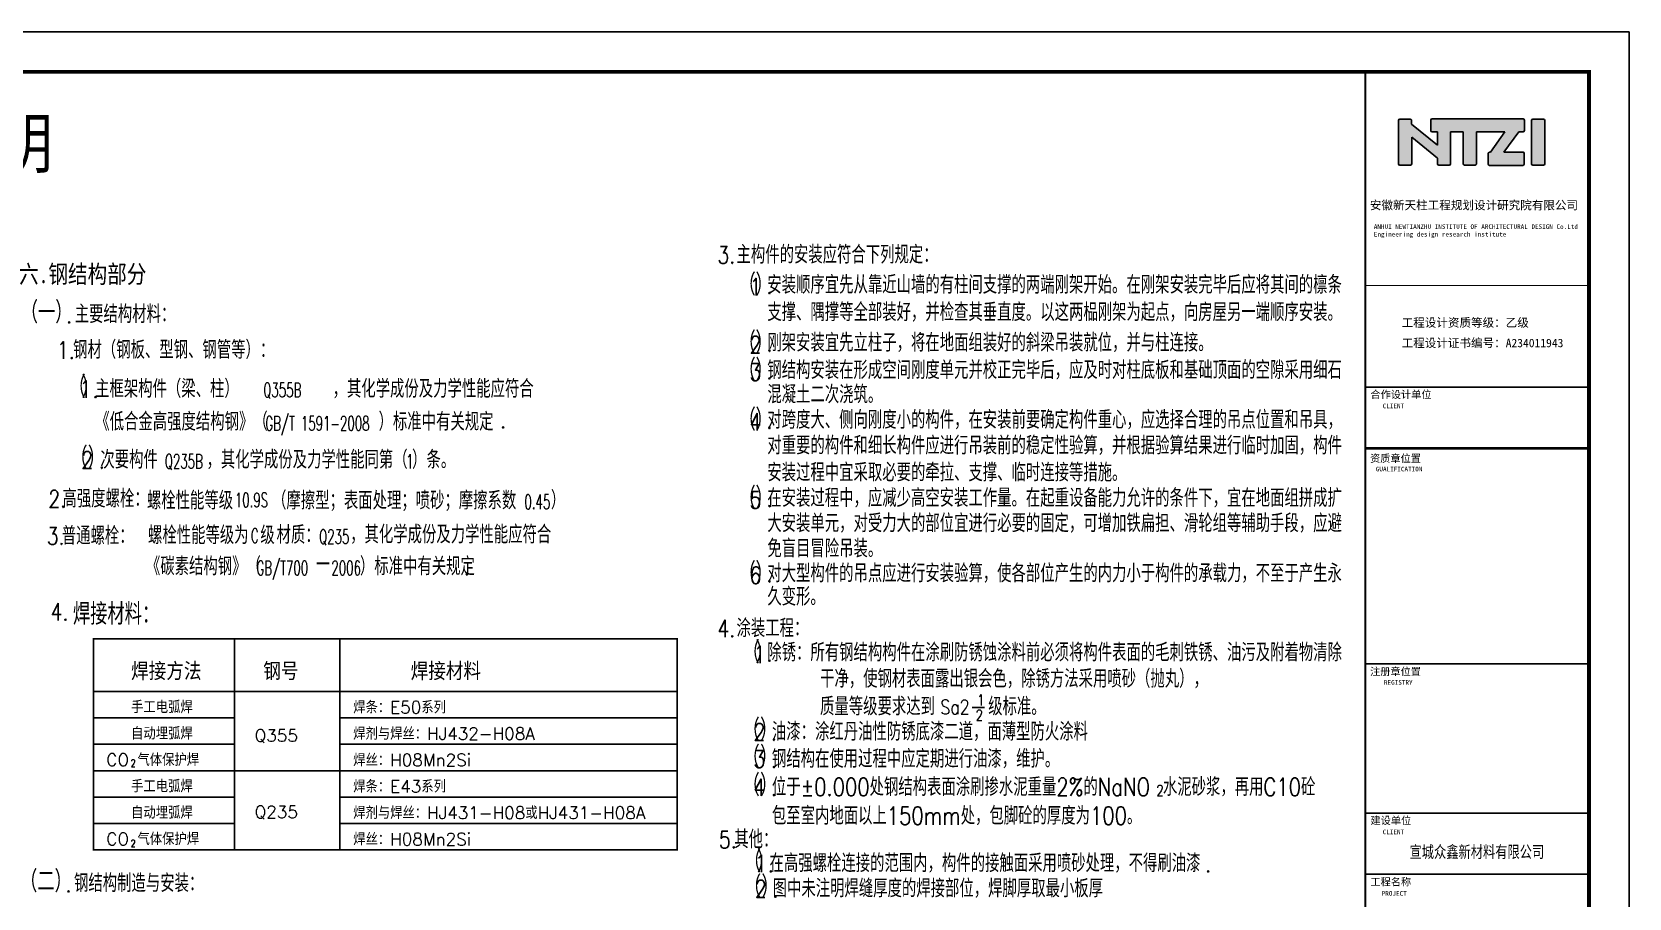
# Model space of a CAD drawing. Extents: x 40002367 to 40460080, y 192184 to 372766.
# Drawn here: x 40420052 to 40460080, y 351055 to 372766 of the extents above; entities that cross this region are included whole.
import ezdxf
from ezdxf.enums import TextEntityAlignment as Align

# ---------------------------------------------------------------- set-up
doc = ezdxf.new("R2010")
doc.units = 0
doc.header["$LTSCALE"] = 1000
doc.header["$MEASUREMENT"] = 0
doc.layers.get('0').update_dxf_attribs({"linetype": 'CONTINUOUS'})
for name, color, linetype in [('PUB_TAB', 7, 'CONTINUOUS'), ('PUB_TEXT', 7, 'CONTINUOUS'), ('PUB_TITLE', 4, 'CONTINUOUS')]:
    doc.layers.add(name, color=color, linetype=linetype)
doc.styles.add('_HZTXT', font='txt.shx', dxfattribs={"width": 0.8, "bigfont": 'hztxt.shx'})
doc.styles.add('_SIMPLEX', font='SIMPLEX', dxfattribs={"width": 0.8})
doc.styles.add('_TXT', font='SIMPLEX.shx', dxfattribs={"width": 0.6})
doc.styles.add('DIM_FONT', font='SIMPLEX.shx', dxfattribs={"width": 0.8})
doc.styles.add('STYLE-黑体', font='simhei.ttf')
doc.styles.add('TQ', font='')
doc.styles.add('中文', font='', dxfattribs={"width": 0.8, "height": 1000})
doc.styles.add('中西', font='romans.shx', dxfattribs={"width": 0.8, "height": 350, "bigfont": 'hztxt.shx'})
doc.styles.get('TQ').set_extended_font_data('SimSun')
doc.styles.get('中文').set_extended_font_data('SimSun')

# ---------------------------------------------------------------- blocks, each defined once
blk = doc.blocks.new('tk0')
h = blk.add_hatch(color=256)
h.paths.add_polyline_path([(32852392, -1204546), (32853685, -1205603), (32853685, -1205878, 0.414214), (32853749, -1205942), (32854275, -1205942, 0.414214), (32854339, -1205878), (32854339, -1204280), (32854967, -1204280), (32854967, -1205875, 0.414214), (32855031, -1205939), (32855571, -1205939, 0.414214), (32855635, -1205875), (32855635, -1204280), (32857060, -1204280), (32856336, -1205302), (32856292, -1205302, 0.414214), (32856228, -1205366), (32856228, -1205892, 0.414214), (32856292, -1205956), (32857972, -1205956, 0.414214), (32858036, -1205892), (32858036, -1205362, 0.414214), (32857972, -1205298), (32857012, -1205298), (32857761, -1204270), (32857974, -1204270, 0.414214), (32858038, -1204206), (32858038, -1203685, 0.414214), (32857974, -1203621), (32853417, -1203621, 0.414214), (32853353, -1203685), (32853353, -1204218, 0.414214), (32853417, -1204282), (32853679, -1204282), (32853679, -1204939), (32852388, -1203885), (32852389, -1203708, 0.41489), (32852325, -1203644), (32851789, -1203644, 0.414214), (32851725, -1203708), (32851725, -1205882, 0.414214), (32851789, -1205946), (32852328, -1205946, 0.414214), (32852392, -1205882)])
h.paths.add_polyline_path([(32858400, -1205878, 0.414214), (32858464, -1205942), (32858999, -1205942, 0.414214), (32859063, -1205878), (32859063, -1203710, 0.414214), (32858999, -1203646), (32858464, -1203646, 0.414214), (32858400, -1203710)])
for p, q in [((32851725, -1205882), (32851725, -1203708)), ((32851789, -1203644), (32852325, -1203644)), ((32852389, -1203708), (32852388, -1203885)), ((32852388, -1203885), (32853679, -1204939)), ((32853353, -1204218), (32853353, -1203685)), ((32853417, -1203621), (32857974, -1203621)), ((32858038, -1203685), (32858038, -1204206)), ((32858400, -1205878), (32858400, -1203710)), ((32858464, -1203646), (32858999, -1203646)), ((32859063, -1203710), (32859063, -1205878)), ((32853685, -1205603), (32852392, -1204546)), ((32852392, -1204546), (32852392, -1205882)), ((32853679, -1204282), (32853417, -1204282)), ((32853679, -1204939), (32853679, -1204282)), ((32854967, -1204280), (32854339, -1204280)), ((32854339, -1204280), (32854339, -1205878)), ((32854967, -1205875), (32854967, -1204280)), ((32857060, -1204280), (32855635, -1204280)), ((32855635, -1204280), (32855635, -1205875)), ((32856336, -1205302), (32857060, -1204280)), ((32857761, -1204270), (32857012, -1205298)), ((32857974, -1204270), (32857761, -1204270)), ((32853685, -1205878), (32853685, -1205603)), ((32856228, -1205892), (32856228, -1205366)), ((32856292, -1205302), (32856336, -1205302)), ((32857012, -1205298), (32857972, -1205298)), ((32858036, -1205362), (32858036, -1205892)), ((32852328, -1205946), (32851789, -1205946)), ((32854275, -1205942), (32853749, -1205942)), ((32855571, -1205939), (32855031, -1205939)), ((32857972, -1205956), (32856292, -1205956)), ((32858999, -1205942), (32858464, -1205942))]:
    blk.add_line(p, q)
for centre, start, end in [((32851789, -1203708), 90, 180), ((32852325, -1203708), 359.86763, 90), ((32853417, -1203685), 90, 180), ((32857974, -1203685), 0, 90), ((32858464, -1203710), 90, 180), ((32858999, -1203710), 0, 90), ((32853417, -1204218), 180, 270), ((32857974, -1204206), 270, 0), ((32856292, -1205366), 90, 180), ((32857972, -1205362), 0, 90), ((32851789, -1205882), 180, 270), ((32852328, -1205882), 270, 0), ((32853749, -1205878), 180, 270), ((32854275, -1205878), 270, 0), ((32855031, -1205875), 180, 270), ((32855571, -1205875), 270, 0), ((32856292, -1205892), 180, 270), ((32857972, -1205892), 270, 0), ((32858464, -1205878), 180, 270), ((32858999, -1205878), 270, 0)]:
    blk.add_arc(centre, 64, start, end)
at = {"layer": 'PUB_TEXT'}
for q in [(32859815, -1201267), (32861287, -1202326)]:
    blk.add_line((32861287, -1201267), q, dxfattribs=at)
at = {"layer": 'PUB_TITLE'}
blk.add_line((32861287, -1201267), (32850067, -1201267), dxfattribs=at)
at = {"layer": 'PUB_TITLE', "lineweight": 40}
blk.add_line((32850062, -1220138), (32861282, -1220138), dxfattribs=at)
for points, const_width in [([(32850067, -1201267), (32850067, -1281267)], 85), ([(32850067, -1211977), (32861287, -1211977)], 51), ([(32850067, -1217077), (32861287, -1217077)], 85), ([(32850067, -1220137), (32861287, -1220137)], 85), ([(32850067, -1230953), (32861287, -1230953)], 85), ([(32850067, -1238433), (32861287, -1238433)], 85), ([(32850067, -1241493), (32861287, -1241493)], 85)]:
    blk.add_lwpolyline(points, dxfattribs=dict(at, const_width=const_width))
at = {"layer": 'PUB_TEXT', "char_height": 425, "attachment_point": 1, "style": 'TQ'}
for s, insert in [('安徽新天柱工程规划设计研究院有限公司 ', (32850295, -1207742)), ('工程设计资质等级：乙级 ', (32851887, -1213629)), ('工程设计证书编号：A234011943 ', (32851887, -1214649))]:
    blk.add_mtext(s, dxfattribs=dict(at, insert=insert))
at = {"layer": 'PUB_TEXT', "attachment_point": 1, "style": 'TQ'}
for s, insert, char_height, width in [('ANHUI NEWTIANZHU INSTITUTE OF ARCHITECTURAL DESIGN Co.Ltd\\PEngineering design research institute', (32850492, -1208912), 229.5, 10514.71), ('合作设计单位', (32850326, -1217257), 374, 3498.52), ('CLIENT', (32850938, -1217903), 229.5, 4799.1), ('资质章位置', (32850304, -1220460), 374, 4250), ('GUALIFICATION', (32850593, -1221066), 229.5, 5361.8), ('注册章位置', (32850304, -1231147), 374, 3060), ('REGISTRY', (32851001, -1231763), 229.5, 4799.1), ('建设单位', (32850326, -1238613), 374, 2223.6), ('CLIENT', (32850938, -1239259), 229.5, 4799.1), ('工程名称', (32850323, -1241690), 374, 2223.6), ('PROJECT', (32850887, -1242340), 229.5, 4799.1)]:
    blk.add_mtext(s, dxfattribs=dict(at, insert=insert, char_height=char_height, width=width))

msp = doc.modelspace()

# ---------------------------------------------------------------- linework, layer by layer
for p, q in [((40425124.3, 357554.3, 0), (40425124.3, 352262.3, 0)), ((40427770.3, 357554.3, 0), (40427770.3, 352262.3, 0)), ((40421596.3, 356231.3, 0), (40436219.8, 356231.3, 0)), ((40421596.3, 355569.8, 0), (40425124.3, 355569.8, 0)), ((40427770.3, 355569.8, 0), (40436219.8, 355569.8, 0)), ((40443619.6, 355835.6, 0), (40443922.6, 355835.6, 0)), ((40421596.3, 354908.3, 0), (40425124.3, 354908.3, 0)), ((40427770.3, 354908.3, 0), (40436219.8, 354908.3, 0)), ((40421596.3, 354246.8, 0), (40436219.8, 354246.8, 0)), ((40421596.3, 353585.3, 0), (40425124.3, 353585.3, 0)), ((40427770.3, 353585.3, 0), (40436219.8, 353585.3, 0)), ((40421596.3, 352923.8, 0), (40425124.3, 352923.8, 0)), ((40427770.3, 352923.8, 0), (40436219.8, 352923.8, 0))]:
    msp.add_line(p, q)
at = {"const_width": 44.1, "elevation": 0}
msp.add_lwpolyline([(40421596.3, 352262.3), (40436219.8, 352262.3), (40436219.8, 357554.3), (40421596.3, 357554.3)], close=True, dxfattribs=at)
at = {"layer": 'PUB_TITLE'}
msp.add_lwpolyline([(40385779.9, 330765.6), (40460079.9, 330765.6), (40460079.9, 372765.6), (40385779.9, 372765.6)], close=True, dxfattribs=at)
at = {"layer": 'PUB_TITLE', "const_width": 100}
msp.add_lwpolyline([(40388279.9, 331765.6), (40459079.9, 331765.6), (40459079.9, 371765.6), (40388279.9, 371765.6)], close=True, dxfattribs=at)

# ---------------------------------------------------------------- block references
at = {"xscale": 0.5, "yscale": 0.5, "zscale": 0.5}
msp.add_blockref('tk0', (24028436.5, 972399.3), dxfattribs=at)

# ---------------------------------------------------------------- texts
for s, height, style, width, p in [('结   构  设  计  说  明', 1215, '中文', 0.8, (40405338.4, 369362.1)), ('3.', 432, '_TXT', 0.8, (40437233.8, 366959.1, 0)), ('主构件的安装应符合下列规定：', 450, '_HZTXT', 0.8, (40437710.2, 366959.1, 0)), ('六.钢结构部分', 450, '中文', 0.8, (40419728.3, 366470.5, 0)), ('（', 540, '_HZTXT', 0.8, (40437760.1, 366160.5, 0)), ('）', 540, '_HZTXT', 0.8, (40438186.2, 366160.5, 0)), ('安装顺序宜先从靠近山墙的有柱间支撑的两端刚架开始。在刚架安装完毕后应将其间的檩条', 450, '_HZTXT', 0.8, (40438482.6, 366203.9, 0)), ('1', 432, '_TXT', 0.8, (40438037.5, 366160.5, 0)), ('（一）', 540, '_HZTXT', 0.8, (40419771.9, 365468.1, 0)), ('主要结构材料：', 450, '_HZTXT', 0.8, (40421124.5, 365468.1, 0)), ('支撑、隅撑等全部装好，并检查其垂直度。以这两榀刚架为起点，向房屋另一端顺序安装。', 450, '_HZTXT', 0.8, (40438482.6, 365516.4, 0)), ('.', 432, '_TXT', 0.8, (40438460.3, 366203.9, 0)), ('.', 432, '_TXT', 0.8, (40420910, 365468.1, 0)), ('钢材（钢板、型钢、钢管等）：', 450, '_HZTXT', 0.8, (40421084.2, 364573.3, 0)), ('（', 540, '_HZTXT', 0.8, (40437760.1, 364709.5, 0)), ('2', 432, '_TXT', 0.8, (40438037.5, 364709.5, 0)), ('）', 540, '_HZTXT', 0.8, (40438186.2, 364709.5, 0)), ('刚架安装宜先立柱子，将在地面组装好的斜梁吊装就位，并与柱连接。', 450, '_HZTXT', 0.8, (40438482.6, 364752.9, 0)), ('1.', 432, '_TXT', 0.8, (40420677.5, 364573.3, 0)), ('.', 432, '_TXT', 0.8, (40438460.3, 364752.9, 0)), ('（', 540, '_HZTXT', 0.8, (40437760.1, 364022.3, 0)), ('3', 432, '_TXT', 0.8, (40438037.5, 364022.3, 0)), ('）', 540, '_HZTXT', 0.8, (40438186.2, 364022.3, 0)), ('钢结构安装在形成空间刚度单元并校正完毕后，应及时对柱底板和基础顶面的空隙采用细石', 450, '_HZTXT', 0.8, (40438482.6, 364065.7, 0)), ('（', 540, '_HZTXT', 0.8, (40420967.9, 363596.2, 0)), ('）', 540, '_HZTXT', 0.8, (40421294.5, 363596.2, 0)), ('1', 432, '_TXT', 0.8, (40421245.4, 363596.2, 0)), ('主框架构件（梁、柱）', 450, '_HZTXT', 0.8, (40421634.5, 363596.2, 0)), ('%%u      %%u', 432, '_TXT', 0.8, (40425616.2, 363596.2, 0)), ('Q355B', 360, '_SIMPLEX', 0.6, (40425849, 363612.1, 0)), ('，其化学成份及力学性能应符合', 450, '_HZTXT', 0.8, (40427586.8, 363596.2, 0)), ('混凝土二次浇筑。', 450, '_HZTXT', 0.8, (40438482.6, 363454.8, 0)), ('.', 432, '_TXT', 0.8, (40438460.3, 364065.7, 0)), ('.', 432, '_TXT', 0.8, (40421568.6, 363596.2, 0)), ('《低合金高强度结构钢》（', 450, '_HZTXT', 0.8, (40421640.1, 362772, 0)), ('GB/T 1591-2008', 360, '_SIMPLEX', 0.6, (40425902.7, 362772, 0)), ('）标准中有关规定', 450, '_HZTXT', 0.8, (40428739.6, 362772, 0)), ('（', 540, '_HZTXT', 0.8, (40437760.1, 362775.2, 0)), ('4', 432, '_TXT', 0.8, (40438037.5, 362775.2, 0)), ('）', 540, '_HZTXT', 0.8, (40438186.2, 362775.2, 0)), ('对跨度大、侧向刚度小的构件，在安装前要确定构件重心，应选择合理的吊点位置和吊具，', 450, '_HZTXT', 0.8, (40438482.6, 362818.5, 0)), ('. ', 432, '_TXT', 0.8, (40431785.6, 362837, 0)), ('对重要的构件和细长构件应进行吊装前的稳定性验算，并根据验算结果进行临时加固，构件', 450, '_HZTXT', 0.8, (40438482.6, 362174.8, 0)), ('.', 432, '_TXT', 0.8, (40438460.3, 362818.5, 0)), ('（', 540, '_HZTXT', 0.8, (40421011.5, 361819.7, 0)), ('）', 540, '_HZTXT', 0.8, (40421453.3, 361819.7, 0)), ('次要构件', 450, '_HZTXT', 0.8, (40421766.7, 361819.7, 0)), ('，其化学成份及力学性能同第（', 450, '_HZTXT', 0.8, (40424427, 361819.7, 0)), ('）条。', 450, '_HZTXT', 0.8, (40429580, 361819.7, 0)), ('2', 432, '_TXT', 0.8, (40421289, 361819.7, 0)), ('.', 432, '_TXT', 0.8, (40421727.4, 361819.7, 0)), ('Q235B', 360, '_SIMPLEX', 0.6, (40423381.3, 361819.7, 0)), ('1', 360, '_SIMPLEX', 0.6, (40429429, 361819.7, 0)), ('安装过程中宜采取必要的牵拉、支撑、临时连接等措施。', 450, '_HZTXT', 0.8, (40438482.6, 361498.8, 0)), ('2.', 432, '_TXT', 0.8, (40420462.5, 360844.1, 0)), ('高强度螺栓：', 450, '_HZTXT', 0.8, (40420816.9, 360844.1, 0)), ('螺栓性能等级', 450, '_HZTXT', 0.8, (40422933.4, 360796.2, 0)), ('10.9S ', 360, '_SIMPLEX', 0.6, (40425136.7, 360851.9, 0)), ('（摩擦型；表面处理；喷砂；摩擦系数', 450, '_HZTXT', 0.8, (40426070, 360796.2, 0)), ('0.45', 360, '_SIMPLEX', 0.6, (40432395, 360806.6, 0)), ('）', 450, '_HZTXT', 0.8, (40433057.9, 360806.6, 0)), ('（', 540, '_HZTXT', 0.8, (40437760.1, 360815.7, 0)), ('5', 432, '_TXT', 0.8, (40438037.5, 360815.7, 0)), ('）', 540, '_HZTXT', 0.8, (40438186.2, 360815.7, 0)), ('在安装过程中，应减少高空安装工作量。在起重设备能力允许的条件下，宜在地面组拼成扩', 450, '_HZTXT', 0.8, (40438482.6, 360859.1, 0)), ('大安装单元，对受力大的部位宜进行必要的固定，可增加铁扁担、滑轮组等辅助手段，应避', 450, '_HZTXT', 0.8, (40438482.6, 360225.6, 0)), ('.', 432, '_TXT', 0.8, (40438460.3, 360859.1, 0)), ('3.', 432, '_TXT', 0.8, (40420424.8, 359913.7, 0)), ('普通螺栓：', 450, '_HZTXT', 0.8, (40420799.6, 359913.7, 0)), ('螺栓性能等级为', 450, '_HZTXT', 0.8, (40422961.3, 359926.4, 0)), ('C', 360, '_SIMPLEX', 0.6, (40425537.3, 359955.9, 0)), ('级', 450, '_HZTXT', 0.8, (40425775.8, 359926.4, 0)), ('材质：', 450, '_HZTXT', 0.8, (40426182.7, 359934, 0)), ('Q235', 360, '_SIMPLEX', 0.6, (40427248.1, 359934, 0)), ('，其化学成份及力学性能应符合', 450, '_HZTXT', 0.8, (40428027, 359944.3, 0)), ('免盲目冒险吊装。', 450, '_HZTXT', 0.8, (40438482.6, 359592.1, 0)), ('《碳素结构钢》（', 450, '_HZTXT', 0.8, (40422908.6, 359146.8, 0)), ('GB/T700', 360, '_SIMPLEX', 0.6, (40425678.8, 359150.2, 0)), ('－', 540, '_HZTXT', 0.8, (40427128.2, 359150.2, 0)), ('2006', 360, '_SIMPLEX', 0.6, (40427556.9, 359150.2, 0)), ('）标准中有关规定', 450, '_HZTXT', 0.8, (40428272.9, 359146.8, 0)), ('（', 540, '_HZTXT', 0.8, (40437760.1, 358927.4, 0)), ('）', 540, '_HZTXT', 0.8, (40438186.2, 358927.4, 0)), ('对大型构件的吊点应进行安装验算，使各部位产生的内力小于构件的承载力，不至于产生永', 450, '_HZTXT', 0.8, (40438482.6, 358970.7, 0)), ('. ', 432, '_TXT', 0.8, (40430878.9, 359146.8, 0)), ('6', 432, '_TXT', 0.8, (40438037.5, 358927.4, 0)), ('久变形。', 450, '_HZTXT', 0.8, (40438482.6, 358387.4, 0)), ('.', 432, '_TXT', 0.8, (40438460.3, 358970.7, 0)), ('4.', 432, '_TXT', 0.8, (40420519.9, 358014.6, 0)), ('焊接材料：', 540, '_HZTXT', 0.8, (40421079.5, 357906.3, 0)), ('4.', 432, '_TXT', 0.8, (40437233.8, 357594.8, 0)), ('涂装工程：', 450, '_HZTXT', 0.8, (40437710.2, 357594.8, 0)), ('（', 540, '_HZTXT', 0.8, (40437859.6, 356944.6, 0)), ('）', 540, '_HZTXT', 0.8, (40438186.2, 356944.6, 0)), ('除锈：所有钢结构构件在涂刷防锈蚀涂料前必须将构件表面的毛刺铁锈、油污及附着物清除', 450, '_HZTXT', 0.8, (40438482.6, 356987.9, 0)), ('1', 432, '_TXT', 0.8, (40438137.1, 356944.6, 0)), ('.', 432, '_TXT', 0.8, (40438460.3, 356987.9, 0)), ('干净，使钢材表面露出银会色，除锈方法采用喷砂（抛丸），', 450, '_HZTXT', 0.8, (40439804.2, 356328.3, 0)), ('质量等级要求达到', 450, '_HZTXT', 0.8, (40439804.2, 355633.7, 0)), ('Sa2', 360, 'DIM_FONT', 0.8, (40442821.4, 355662.1, 0)), ('1', 270, 'DIM_FONT', 0.8, (40443741.8, 355884.9, 0)), ('级标准。', 450, '_HZTXT', 0.8, (40444017.9, 355633.7, 0)), ('（', 540, '_HZTXT', 0.8, (40437859.6, 355001.7, 0)), ('）', 540, '_HZTXT', 0.8, (40438301.4, 355001.7, 0)), ('油漆：涂红丹油性防锈底漆二道，面薄型防火涂料', 450, '_HZTXT', 0.8, (40438597.8, 355001.7, 0)), ('2', 270, 'DIM_FONT', 0.8, (40443701.8, 355502.2, 0)), ('2', 432, '_TXT', 0.8, (40438137.1, 355001.7, 0)), ('（', 540, '_HZTXT', 0.8, (40437859.6, 354320.4, 0)), ('3', 432, '_TXT', 0.8, (40438137.1, 354320.4, 0)), ('）', 540, '_HZTXT', 0.8, (40438301.4, 354320.4, 0)), ('钢结构在使用过程中应定期进行油漆，维护。', 450, '_HZTXT', 0.8, (40438597.8, 354320.4, 0)), ('.', 432, '_TXT', 0.8, (40438575.5, 355001.7, 0)), ('2', 176.4, '中西', 0.8, (40422527.4, 354347.9, 0)), ('.', 432, '_TXT', 0.8, (40438575.5, 354320.4, 0)), ('（', 540, '_HZTXT', 0.8, (40437859.6, 353615.4, 0)), ('4', 432, '_TXT', 0.8, (40438137.1, 353615.4, 0)), ('）', 540, '_HZTXT', 0.8, (40438301.4, 353615.4, 0)), ('位于%%P0.000处钢结构表面涂刷掺水泥重量2%%%的NaNO 水泥砂浆，再用C10砼', 450, '_HZTXT', 0.8, (40438597.8, 353615.4, 0)), ('2', 270, '_HZTXT', 0.8, (40448232.7, 353615.5, 0)), ('.', 432, '_TXT', 0.8, (40438575.5, 353615.4, 0)), ('包至室内地面以上150mm处，包脚砼的厚度为100。', 450, '_HZTXT', 0.8, (40438597.8, 352893.9, 0)), ('5.', 432, '_TXT', 0.8, (40437268.7, 352303, 0)), ('其他：', 450, '_HZTXT', 0.8, (40437653.7, 352303, 0)), ('2', 176.4, '中西', 0.8, (40422527.4, 352338.6, 0)), ('（', 540, '_HZTXT', 0.8, (40437894.6, 351705.5, 0)), ('）', 540, '_HZTXT', 0.8, (40438221.2, 351705.5, 0)), ('1', 432, '_TXT', 0.8, (40438172.1, 351705.5, 0)), ('在高强螺栓连接的范围内，构件的接触面采用喷砂处理，不得刷油漆', 450, '_HZTXT', 0.8, (40438538, 351705.5, 0)), ('（二）', 540, '_HZTXT', 0.8, (40419755.1, 351205, 0)), ('钢结构制造与安装：', 450, '_HZTXT', 0.8, (40421106, 351205, 0)), ('（', 540, '_HZTXT', 0.8, (40437894.6, 351072.9, 0)), ('2', 432, '_TXT', 0.8, (40438172.1, 351072.9, 0)), ('）', 540, '_HZTXT', 0.8, (40438336.4, 351072.9, 0)), ('.', 432, '_TXT', 0.8, (40438495.3, 351705.5, 0)), ('图中未注明焊缝厚度的焊接部位，焊脚厚取最小板厚', 450, '_HZTXT', 0.8, (40438615.8, 351072.9, 0)), ('.', 432, '_TXT', 0.8, (40449456.6, 351705.5, 0)), ('.', 432, '_TXT', 0.8, (40420893.2, 351205, 0)), ('.', 432, '_TXT', 0.8, (40438610.5, 351072.9, 0))]:
    msp.add_text(s, height=height, dxfattribs=dict(style=style, width=width)).set_placement(p)
at = {"style": '中西'}
for s, height, p in [('焊接方法', 441, (40422537.3, 356516.3, 0)), ('钢号', 441, (40425848.8, 356516.3, 0)), ('焊接材料', 441, (40429543, 356516.3, 0)), ('手工电弧焊', 308.7, (40422537.3, 355689.4, 0)), ('焊条：E50系列', 308.7, (40428103.8, 355683.9, 0)), ('自动埋弧焊', 308.7, (40422537.3, 355027.9, 0)), ('Q355', 308.7, (40425633.2, 354975.3, 0)), ('焊剂与焊丝：HJ432-H08A', 308.7, (40428103.8, 355022.4, 0)), ('CO 气体保护焊', 308.7, (40421916.5, 354366.4, 0)), ('焊丝：H08Mn2Si', 308.7, (40428103.8, 354360.9, 0)), ('手工电弧焊', 308.7, (40422537.3, 353704.9, 0)), ('焊条：E43系列', 308.7, (40428103.8, 353699.4, 0)), ('自动埋弧焊', 308.7, (40422537.3, 353043.4, 0)), ('Q235', 308.7, (40425633.2, 353058.4, 0)), ('焊剂与焊丝：HJ431-H08或HJ431-H08A', 308.7, (40428103.8, 353037.9, 0)), ('CO 气体保护焊', 308.7, (40421916.5, 352381.9, 0)), ('焊丝：H08Mn2Si', 308.7, (40428103.8, 352376.4, 0))]:
    msp.add_text(s, height=height, dxfattribs=at).set_placement(p)
at = {"layer": 'PUB_TAB', "lineweight": -3, "style": 'STYLE-黑体', "width": 0.75}
msp.add_text('宣城众鑫新材料有限公司', height=300, dxfattribs=at).set_placement((40456265.9, 352064.1), align=Align.CENTER)

doc.saveas('drawing.dxf')
